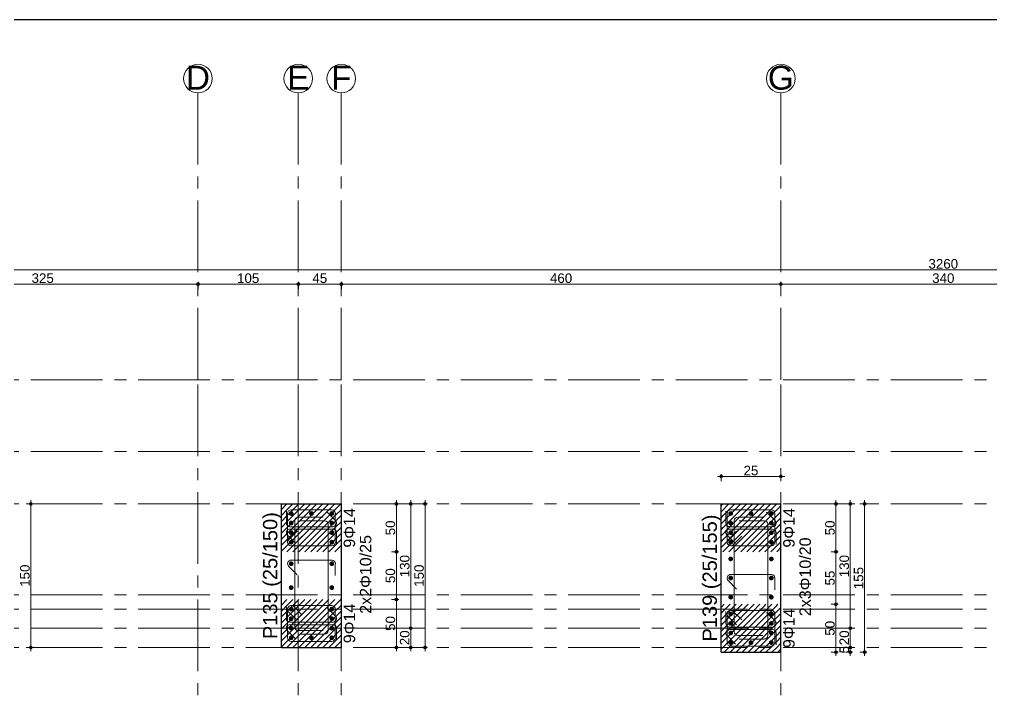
# Model space of a CAD drawing. Header units: millimetres. Extents: x 2232 to 85269, y -3593 to 5869.
# Drawn here: x 25400 to 26417, y 5161 to 5869 of the extents above; entities that cross this region are included whole.
import ezdxf

# ---------------------------------------------------------------- set-up
doc = ezdxf.new("R2010")
doc.units = ezdxf.units.MM
doc.linetypes.add('CENTER2', pattern=[112.5, 75, -12.5, 12.5, -12.5])
doc.linetypes.add('DASHDOT2', pattern=[12.7, 6.35, -3.175, 0, -3.175])
doc.layers.add('aks', color=251, linetype='DASHDOT2', lineweight=35)
for name, color, linetype in [('Donatı Yazısı', 7, 'Continuous'), ('Donatı Çizgisi', 7, 'Continuous'), ('Kolon', 7, 'Continuous'), ('Ölçülendirme', 7, 'Continuous')]:
    doc.layers.add(name, color=color, linetype=linetype)
doc.styles.add('arial_1_18', font='arial.ttf', dxfattribs={"height": 0.2})

# ---------------------------------------------------------------- blocks, each defined once
blk = doc.blocks.new('IDE999Entity6840')
at = {"layer": 'aks', "color": 250, "linetype": 'CENTER2', "lineweight": 5}
for points in [[(13519.3, 2530), (13519.3, 2830)], [(13519.3, 200), (13519.3, 2530)]]:
    blk.add_lwpolyline(points, dxfattribs=at)
at = {"layer": 'aks', "color": 30, "linetype": 'Continuous', "lineweight": 5}
blk.add_circle((13519.3, 2845), 15, dxfattribs=at)
at = {"layer": 'aks', "color": 1, "linetype": 'Continuous', "lineweight": 5, "style": 'arial_1_18'}
blk.add_text('F', height=25, dxfattribs=at).set_placement((13508.7, 2833.4))
blk = doc.blocks.new('IDE999Entity6841')
at = {"layer": 'aks', "color": 250, "linetype": 'CENTER2', "lineweight": 5}
for points in [[(13369.3, 2530), (13369.3, 2830)], [(13369.3, 200), (13369.3, 2530)]]:
    blk.add_lwpolyline(points, dxfattribs=at)
at = {"layer": 'aks', "color": 30, "linetype": 'Continuous', "lineweight": 5}
blk.add_circle((13369.3, 2845), 15, dxfattribs=at)
at = {"layer": 'aks', "color": 1, "linetype": 'Continuous', "lineweight": 5, "style": 'arial_1_18'}
blk.add_text('D', height=25, dxfattribs=at).set_placement((13356.7, 2833.4))
blk = doc.blocks.new('IDE999Entity6842')
at = {"layer": 'aks', "color": 250, "linetype": 'CENTER2', "lineweight": 5}
for points in [[(13979.3, 2530), (13979.3, 2830)], [(13979.3, 200), (13979.3, 2530)]]:
    blk.add_lwpolyline(points, dxfattribs=at)
at = {"layer": 'aks', "color": 30, "linetype": 'Continuous', "lineweight": 5}
blk.add_circle((13979.3, 2845), 15, dxfattribs=at)
at = {"layer": 'aks', "color": 1, "linetype": 'Continuous', "lineweight": 5, "style": 'arial_1_18'}
blk.add_text('G', height=25, dxfattribs=at).set_placement((13965.8, 2833.4))
blk = doc.blocks.new('IDE999Entity6849')
at = {"layer": 'aks', "color": 250, "linetype": 'CENTER2', "lineweight": 5}
for points in [[(13474.3, 2530), (13474.3, 2830)], [(13474.3, 200), (13474.3, 2530)]]:
    blk.add_lwpolyline(points, dxfattribs=at)
at = {"layer": 'aks', "color": 30, "linetype": 'Continuous', "lineweight": 5}
blk.add_circle((13474.3, 2845), 15, dxfattribs=at)
at = {"layer": 'aks', "color": 1, "linetype": 'Continuous', "lineweight": 5, "style": 'arial_1_18'}
blk.add_text('E', height=25, dxfattribs=at).set_placement((13462.7, 2833.4))

msp = doc.modelspace()

# ---------------------------------------------------------------- hatches: boundary and pattern name
at = {"layer": 'Donatı Çizgisi', "linetype": 'Continuous', "lineweight": 5}
h = msp.add_hatch(color=5, dxfattribs=at)
edge = h.paths.add_edge_path(flags=0)
edge.add_arc((25683.9, 5351.9), 2.5, 0, 360)
h = msp.add_hatch(color=5, dxfattribs=at)
edge = h.paths.add_edge_path(flags=0)
edge.add_arc((25705.1, 5351.9), 2.5, 0, 360)
h = msp.add_hatch(color=5, dxfattribs=at)
edge = h.paths.add_edge_path(flags=0)
edge.add_arc((25726.4, 5351.9), 2.5, 0, 360)
h = msp.add_hatch(color=5, dxfattribs=at)
edge = h.paths.add_edge_path(flags=0)
edge.add_arc((26143.9, 5351.9), 2.5, 0, 360)
h = msp.add_hatch(color=5, dxfattribs=at)
edge = h.paths.add_edge_path(flags=0)
edge.add_arc((26165.1, 5351.9), 2.5, 0, 360)
h = msp.add_hatch(color=5, dxfattribs=at)
edge = h.paths.add_edge_path(flags=0)
edge.add_arc((26186.4, 5351.9), 2.5, 0, 360)
h = msp.add_hatch(color=5, dxfattribs=at)
edge = h.paths.add_edge_path(flags=0)
edge.add_arc((25683.9, 5341.9), 2.5, 0, 360)
h = msp.add_hatch(color=5, dxfattribs=at)
edge = h.paths.add_edge_path(flags=0)
edge.add_arc((25726.4, 5341.9), 2.5, 0, 360)
h = msp.add_hatch(color=5, dxfattribs=at)
edge = h.paths.add_edge_path(flags=0)
edge.add_arc((26143.9, 5341.9), 2.5, 0, 360)
h = msp.add_hatch(color=5, dxfattribs=at)
edge = h.paths.add_edge_path(flags=0)
edge.add_arc((26186.4, 5341.9), 2.5, 0, 360)
h = msp.add_hatch(color=5, dxfattribs=at)
edge = h.paths.add_edge_path(flags=0)
edge.add_arc((25683.9, 5331.9), 2.5, 0, 360)
h = msp.add_hatch(color=5, dxfattribs=at)
edge = h.paths.add_edge_path(flags=0)
edge.add_arc((25726.4, 5331.9), 2.5, 0, 360)
h = msp.add_hatch(color=5, dxfattribs=at)
edge = h.paths.add_edge_path(flags=0)
edge.add_arc((26143.9, 5331.9), 2.5, 0, 360)
h = msp.add_hatch(color=5, dxfattribs=at)
edge = h.paths.add_edge_path(flags=0)
edge.add_arc((26186.4, 5331.9), 2.5, 0, 360)
h = msp.add_hatch(color=5, dxfattribs=at)
edge = h.paths.add_edge_path(flags=0)
edge.add_arc((25683.9, 5321.9), 2.5, 0, 360)
h = msp.add_hatch(color=5, dxfattribs=at)
edge = h.paths.add_edge_path(flags=0)
edge.add_arc((25726.4, 5321.9), 2.5, 0, 360)
h = msp.add_hatch(color=5, dxfattribs=at)
edge = h.paths.add_edge_path(flags=0)
edge.add_arc((26143.9, 5321.9), 2.5, 0, 360)
h = msp.add_hatch(color=5, dxfattribs=at)
edge = h.paths.add_edge_path(flags=0)
edge.add_arc((26186.4, 5321.9), 2.5, 0, 360)
h = msp.add_hatch(color=5, dxfattribs=at)
edge = h.paths.add_edge_path(flags=0)
edge.add_arc((25683.9, 5299.4), 2.5, 0, 360)
h = msp.add_hatch(color=5, dxfattribs=at)
edge = h.paths.add_edge_path(flags=0)
edge.add_arc((25726.4, 5299.4), 2.5, 0, 360)
h = msp.add_hatch(color=5, dxfattribs=at)
edge = h.paths.add_edge_path(flags=0)
edge.add_arc((26143.9, 5304.4), 2.5, 0, 360)
h = msp.add_hatch(color=5, dxfattribs=at)
edge = h.paths.add_edge_path(flags=0)
edge.add_arc((26186.4, 5304.4), 2.5, 0, 360)
h = msp.add_hatch(color=5, dxfattribs=at)
edge = h.paths.add_edge_path(flags=0)
edge.add_arc((26143.9, 5284.4), 2.5, 0, 360)
h = msp.add_hatch(color=5, dxfattribs=at)
edge = h.paths.add_edge_path(flags=0)
edge.add_arc((26186.4, 5284.4), 2.5, 0, 360)
h = msp.add_hatch(color=5, dxfattribs=at)
edge = h.paths.add_edge_path(flags=0)
edge.add_arc((25683.9, 5274.4), 2.5, 0, 360)
h = msp.add_hatch(color=5, dxfattribs=at)
edge = h.paths.add_edge_path(flags=0)
edge.add_arc((25726.4, 5274.4), 2.5, 0, 360)
h = msp.add_hatch(color=5, dxfattribs=at)
edge = h.paths.add_edge_path(flags=0)
edge.add_arc((26143.9, 5264.4), 2.5, 0, 360)
h = msp.add_hatch(color=5, dxfattribs=at)
edge = h.paths.add_edge_path(flags=0)
edge.add_arc((26186.4, 5264.4), 2.5, 0, 360)
h = msp.add_hatch(color=5, dxfattribs=at)
edge = h.paths.add_edge_path(flags=0)
edge.add_arc((25683.9, 5251.9), 2.5, 0, 360)
h = msp.add_hatch(color=5, dxfattribs=at)
edge = h.paths.add_edge_path(flags=0)
edge.add_arc((25726.4, 5251.9), 2.5, 0, 360)
h = msp.add_hatch(color=5, dxfattribs=at)
edge = h.paths.add_edge_path(flags=0)
edge.add_arc((25683.9, 5241.9), 2.5, 0, 360)
h = msp.add_hatch(color=5, dxfattribs=at)
edge = h.paths.add_edge_path(flags=0)
edge.add_arc((25726.4, 5241.9), 2.5, 0, 360)
h = msp.add_hatch(color=5, dxfattribs=at)
edge = h.paths.add_edge_path(flags=0)
edge.add_arc((26143.9, 5246.9), 2.5, 0, 360)
h = msp.add_hatch(color=5, dxfattribs=at)
edge = h.paths.add_edge_path(flags=0)
edge.add_arc((26143.9, 5236.9), 2.5, 0, 360)
h = msp.add_hatch(color=5, dxfattribs=at)
edge = h.paths.add_edge_path(flags=0)
edge.add_arc((26186.4, 5246.9), 2.5, 0, 360)
h = msp.add_hatch(color=5, dxfattribs=at)
edge = h.paths.add_edge_path(flags=0)
edge.add_arc((26186.4, 5236.9), 2.5, 0, 360)
h = msp.add_hatch(color=5, dxfattribs=at)
edge = h.paths.add_edge_path(flags=0)
edge.add_arc((25683.9, 5231.9), 2.5, 0, 360)
h = msp.add_hatch(color=5, dxfattribs=at)
edge = h.paths.add_edge_path(flags=0)
edge.add_arc((25726.4, 5231.9), 2.5, 0, 360)
h = msp.add_hatch(color=5, dxfattribs=at)
edge = h.paths.add_edge_path(flags=0)
edge.add_arc((26143.9, 5226.9), 2.5, 0, 360)
h = msp.add_hatch(color=5, dxfattribs=at)
edge = h.paths.add_edge_path(flags=0)
edge.add_arc((26186.4, 5226.9), 2.5, 0, 360)
h = msp.add_hatch(color=5, dxfattribs=at)
edge = h.paths.add_edge_path(flags=0)
edge.add_arc((25683.9, 5221.9), 2.5, 0, 360)
h = msp.add_hatch(color=5, dxfattribs=at)
edge = h.paths.add_edge_path(flags=0)
edge.add_arc((25705.1, 5221.9), 2.5, 0, 360)
h = msp.add_hatch(color=5, dxfattribs=at)
edge = h.paths.add_edge_path(flags=0)
edge.add_arc((25726.4, 5221.9), 2.5, 0, 360)
h = msp.add_hatch(color=5, dxfattribs=at)
edge = h.paths.add_edge_path(flags=0)
edge.add_arc((26143.9, 5216.9), 2.5, 0, 360)
h = msp.add_hatch(color=5, dxfattribs=at)
edge = h.paths.add_edge_path(flags=0)
edge.add_arc((26165.1, 5216.9), 2.5, 0, 360)
h = msp.add_hatch(color=5, dxfattribs=at)
edge = h.paths.add_edge_path(flags=0)
edge.add_arc((26186.4, 5216.9), 2.5, 0, 360)

# ---------------------------------------------------------------- linework, layer by layer
msp.add_line((3332.4, 5868.7), (79990.7, 5868.7))
at = {"layer": 'aks', "color": 250, "linetype": 'CENTER2', "lineweight": 5}
for points in [[(24736.4, 5491.9), (27996.4, 5491.9)], [(24736.4, 5416.9), (27996.4, 5416.9)], [(24736.4, 5361.9), (27996.4, 5361.9)], [(24736.4, 5266.9), (27996.4, 5266.9)], [(24736.4, 5251.9), (27996.4, 5251.9)], [(24736.4, 5231.9), (27996.4, 5231.9)], [(24736.4, 5211.9), (27996.4, 5211.9)]]:
    msp.add_lwpolyline(points, dxfattribs=at)
at = {"layer": 'Donatı Çizgisi', "color": 1, "linetype": 'Continuous', "lineweight": 5}
for points in [[(25678.9, 5341.9), (25678.9, 5354.4)], [(25721.4, 5353.4), (25730.3, 5344.5)], [(26138.9, 5341.9), (26138.9, 5354.4)], [(26181.4, 5353.4), (26190.3, 5344.5)], [(25687.6, 5233.1), (25687.6, 5344.4)], [(25691.4, 5348.1), (25717.4, 5348.1)], [(25718.9, 5344.4), (25692.9, 5344.4)], [(26147.6, 5228.1), (26147.6, 5344.4)], [(26151.4, 5348.1), (26177.4, 5348.1)], [(26178.9, 5344.4), (26152.9, 5344.4)], [(25727.6, 5338.1), (25682.6, 5338.1)], [(25682.6, 5335.6), (25727.6, 5335.6)], [(25722.6, 5229.4), (25722.6, 5340.6)], [(25731.4, 5331.9), (25731.4, 5319.4)], [(26187.6, 5338.1), (26142.6, 5338.1)], [(26142.6, 5335.6), (26187.6, 5335.6)], [(26182.6, 5224.4), (26182.6, 5340.6)], [(26191.4, 5331.9), (26191.4, 5319.4)], [(25688.8, 5320.4), (25680, 5329.2)], [(26148.8, 5320.4), (26140, 5329.2)], [(25683.9, 5303.1), (25726.4, 5303.1)], [(25690.1, 5287.9), (25681.2, 5296.7)], [(25730.1, 5299.4), (25730.1, 5286.9)], [(26150.1, 5272.9), (26141.2, 5281.7)], [(26143.9, 5288.1), (26186.4, 5288.1)], [(26190.1, 5284.4), (26190.1, 5271.9)], [(25678.9, 5241.9), (25678.9, 5254.4)], [(25721.4, 5253.4), (25730.3, 5244.5)], [(26138.9, 5236.9), (26138.9, 5249.4)], [(26181.4, 5248.4), (26190.3, 5239.5)], [(25688.8, 5220.4), (25680, 5229.2)], [(25727.6, 5238.1), (25682.6, 5238.1)], [(25682.6, 5235.6), (25727.6, 5235.6)], [(25717.4, 5229.4), (25691.4, 5229.4)], [(25731.4, 5231.9), (25731.4, 5219.4)], [(26187.6, 5233.1), (26142.6, 5233.1)], [(26142.6, 5230.6), (26187.6, 5230.6)], [(25692.9, 5225.6), (25718.9, 5225.6)], [(26148.8, 5215.4), (26140, 5224.2)], [(26177.4, 5224.4), (26151.4, 5224.4)], [(26152.9, 5220.6), (26178.9, 5220.6)], [(26191.4, 5226.9), (26191.4, 5214.4)]]:
    msp.add_lwpolyline(points, dxfattribs=at)
at = {"layer": 'Donatı Çizgisi', "color": 5, "linetype": 'Continuous', "lineweight": 5}
for points in [[(25680.1, 5321.9), (25680.1, 5351.9)], [(25683.9, 5355.6), (25726.4, 5355.6)], [(25730.1, 5351.9), (25730.1, 5321.9)], [(26140.1, 5321.9), (26140.1, 5351.9)], [(26143.9, 5355.6), (26186.4, 5355.6)], [(26190.1, 5351.9), (26190.1, 5321.9)], [(25681.2, 5324.5), (25690.1, 5333.4)], [(26141.2, 5324.5), (26150.1, 5333.4)], [(25695.4, 5328.1), (25686.5, 5319.2)], [(26155.4, 5328.1), (26146.5, 5319.2)], [(25726.4, 5318.1), (25683.9, 5318.1)], [(26186.4, 5318.1), (26143.9, 5318.1)], [(25680.1, 5251.9), (25680.1, 5221.9)], [(25726.4, 5255.6), (25683.9, 5255.6)], [(25695.4, 5245.7), (25686.5, 5254.5)], [(25730.1, 5221.9), (25730.1, 5251.9)], [(26186.4, 5250.6), (26143.9, 5250.6)], [(26155.4, 5240.7), (26146.5, 5249.5)], [(25681.2, 5249.2), (25690.1, 5240.4)], [(26140.1, 5246.9), (26140.1, 5216.9)], [(26141.2, 5244.2), (26150.1, 5235.4)], [(26190.1, 5216.9), (26190.1, 5246.9)], [(25683.9, 5218.1), (25726.4, 5218.1)], [(26143.9, 5213.1), (26186.4, 5213.1)]]:
    msp.add_lwpolyline(points, dxfattribs=at)
for centre, start, end in [((25683.9, 5351.9), 90, 180), ((25726.4, 5351.9), 0, 90), ((26143.9, 5351.9), 90, 180), ((26186.4, 5351.9), 0, 90), ((25683.9, 5321.9), 135, 270), ((25683.9, 5321.9), 180, 315), ((25726.4, 5321.9), 270, 0), ((26143.9, 5321.9), 135, 270), ((26143.9, 5321.9), 180, 315), ((26186.4, 5321.9), 270, 0), ((25683.9, 5251.9), 45, 180), ((25683.9, 5251.9), 90, 225), ((25726.4, 5251.9), 0, 90), ((26143.9, 5246.9), 45, 180), ((26143.9, 5246.9), 90, 225), ((26186.4, 5246.9), 0, 90), ((25683.9, 5221.9), 180, 270), ((25726.4, 5221.9), 270, 0), ((26143.9, 5216.9), 180, 270), ((26186.4, 5216.9), 270, 0)]:
    msp.add_arc(centre, 3.75, start, end, dxfattribs=at)
at = {"layer": 'Donatı Çizgisi', "color": 1, "linetype": 'Continuous', "lineweight": 5}
for centre, start, end in [((25682.6, 5341.9), 180, 270), ((25691.4, 5344.4), 90, 180), ((25718.9, 5340.6), 0, 90), ((25727.6, 5341.9), 270, 45), ((26142.6, 5341.9), 180, 270), ((26151.4, 5344.4), 90, 180), ((26178.9, 5340.6), 0, 90), ((26187.6, 5341.9), 270, 45), ((25682.6, 5331.9), 90, 225), ((25727.6, 5331.9), 0, 90), ((26142.6, 5331.9), 90, 225), ((26187.6, 5331.9), 0, 90), ((25683.9, 5299.4), 90, 225), ((25726.4, 5299.4), 0, 90), ((26143.9, 5284.4), 90, 225), ((26186.4, 5284.4), 0, 90), ((25682.6, 5241.9), 180, 270), ((25727.6, 5241.9), 270, 45), ((26187.6, 5236.9), 270, 45), ((25682.6, 5231.9), 90, 225), ((25691.4, 5233.1), 180, 270), ((25718.9, 5229.4), 270, 0), ((25727.6, 5231.9), 0, 90), ((26142.6, 5236.9), 180, 270), ((26142.6, 5226.9), 90, 225), ((26187.6, 5226.9), 0, 90), ((26151.4, 5228.1), 180, 270), ((26178.9, 5224.4), 270, 0)]:
    msp.add_arc(centre, 3.75, start, end, dxfattribs=at)
at = {"layer": 'Kolon', "color": 251, "linetype": 'Continuous', "lineweight": -3}
for points in [[(25673.9, 5356.2), (25679.5, 5361.9)], [(25679.5, 5349.4), (25692, 5361.9)], [(25679.5, 5355.6), (25685.8, 5361.9)], [(25692, 5349.4), (25704.5, 5361.9)], [(25692, 5355.6), (25698.3, 5361.9)], [(25704.5, 5349.4), (25717, 5361.9)], [(25704.5, 5355.6), (25710.8, 5361.9)], [(25717, 5349.4), (25729.5, 5361.9)], [(25717, 5355.6), (25723.3, 5361.9)], [(25729.5, 5355.6), (25735.8, 5361.9)], [(26133.9, 5353.7), (26142, 5361.9)], [(26133.9, 5359.9), (26135.8, 5361.9)], [(26142, 5349.4), (26154.5, 5361.9)], [(26142, 5355.6), (26148.3, 5361.9)], [(26154.5, 5349.4), (26167, 5361.9)], [(26154.5, 5355.6), (26160.8, 5361.9)], [(26167, 5349.4), (26179.5, 5361.9)], [(26167, 5355.6), (26173.3, 5361.9)], [(26179.5, 5349.4), (26192, 5361.9)], [(26179.5, 5355.6), (26185.8, 5361.9)], [(25673.9, 5349.9), (25679.5, 5355.6)], [(25685.8, 5349.4), (25692, 5355.6)], [(25698.3, 5349.4), (25704.5, 5355.6)], [(25710.8, 5349.4), (25717, 5355.6)], [(25723.3, 5349.4), (25729.5, 5355.6)], [(25729.5, 5349.4), (25736.4, 5356.2)], [(26135.8, 5349.4), (26142, 5355.6)], [(26148.3, 5349.4), (26154.5, 5355.6)], [(26160.8, 5349.4), (26167, 5355.6)], [(26173.3, 5349.4), (26179.5, 5355.6)], [(26185.8, 5349.4), (26192, 5355.6)], [(26192, 5355.6), (26196.4, 5359.9)], [(26192, 5349.4), (26196.4, 5353.7)], [(25673.9, 5343.7), (25679.5, 5349.4)], [(25673.9, 5337.4), (25679.5, 5343.1)], [(25679.5, 5336.9), (25692, 5349.4)], [(25679.5, 5343.1), (25685.8, 5349.4)], [(25685.8, 5336.9), (25692, 5343.1)], [(25692, 5336.9), (25704.5, 5349.4)], [(25692, 5343.1), (25698.3, 5349.4)], [(25698.3, 5336.9), (25704.5, 5343.1)], [(25704.5, 5336.9), (25717, 5349.4)], [(25704.5, 5343.1), (25710.8, 5349.4)], [(25710.8, 5336.9), (25717, 5343.1)], [(25717, 5336.9), (25729.5, 5349.4)], [(25717, 5343.1), (25723.3, 5349.4)], [(25723.3, 5336.9), (25729.5, 5343.1)], [(25729.5, 5343.1), (25735.8, 5349.4)], [(25729.5, 5336.9), (25736.4, 5343.7)], [(25735.8, 5349.4), (25736.4, 5349.9)], [(26133.9, 5341.2), (26142, 5349.4)], [(26133.9, 5347.4), (26135.8, 5349.4)], [(26135.8, 5336.9), (26142, 5343.1)], [(26142, 5336.9), (26154.5, 5349.4)], [(26142, 5343.1), (26148.3, 5349.4)], [(26148.3, 5336.9), (26154.5, 5343.1)], [(26154.5, 5336.9), (26167, 5349.4)], [(26154.5, 5343.1), (26160.8, 5349.4)], [(26160.8, 5336.9), (26167, 5343.1)], [(26167, 5336.9), (26179.5, 5349.4)], [(26167, 5343.1), (26173.3, 5349.4)], [(26173.3, 5336.9), (26179.5, 5343.1)], [(26179.5, 5336.9), (26192, 5349.4)], [(26179.5, 5343.1), (26185.8, 5349.4)], [(26185.8, 5336.9), (26192, 5343.1)], [(26192, 5343.1), (26196.4, 5347.4)], [(26192, 5336.9), (26196.4, 5341.2)], [(25673.9, 5331.2), (25679.5, 5336.9)], [(25679.5, 5324.4), (25692, 5336.9)], [(25679.5, 5330.6), (25685.8, 5336.9)], [(25692, 5324.4), (25704.5, 5336.9)], [(25692, 5330.6), (25698.3, 5336.9)], [(25704.5, 5324.4), (25717, 5336.9)], [(25704.5, 5330.6), (25710.8, 5336.9)], [(25717, 5324.4), (25729.5, 5336.9)], [(25717, 5330.6), (25723.3, 5336.9)], [(25729.5, 5330.6), (25735.8, 5336.9)], [(25729.5, 5324.4), (25736.4, 5331.2)], [(25735.8, 5336.9), (25736.4, 5337.4)], [(26133.9, 5328.7), (26142, 5336.9)], [(26133.9, 5334.9), (26135.8, 5336.9)], [(26142, 5324.4), (26154.5, 5336.9)], [(26142, 5330.6), (26148.3, 5336.9)], [(26154.5, 5324.4), (26167, 5336.9)], [(26154.5, 5330.6), (26160.8, 5336.9)], [(26167, 5324.4), (26179.5, 5336.9)], [(26167, 5330.6), (26173.3, 5336.9)], [(26179.5, 5324.4), (26192, 5336.9)], [(26179.5, 5330.6), (26185.8, 5336.9)], [(26192, 5330.6), (26196.4, 5334.9)], [(25673.9, 5324.9), (25679.5, 5330.6)], [(25673.9, 5318.7), (25679.5, 5324.4)], [(25679.5, 5311.9), (25692, 5324.4)], [(25679.5, 5318.1), (25685.8, 5324.4)], [(25685.8, 5324.4), (25692, 5330.6)], [(25692, 5311.9), (25704.5, 5324.4)], [(25692, 5318.1), (25698.3, 5324.4)], [(25698.3, 5324.4), (25704.5, 5330.6)], [(25704.5, 5311.9), (25717, 5324.4)], [(25704.5, 5318.1), (25710.8, 5324.4)], [(25710.8, 5324.4), (25717, 5330.6)], [(25717, 5311.9), (25729.5, 5324.4)], [(25717, 5318.1), (25723.3, 5324.4)], [(25723.3, 5324.4), (25729.5, 5330.6)], [(25729.5, 5318.1), (25735.8, 5324.4)], [(25735.8, 5324.4), (25736.4, 5324.9)], [(26133.9, 5316.2), (26142, 5324.4)], [(26133.9, 5322.4), (26135.8, 5324.4)], [(26135.8, 5324.4), (26142, 5330.6)], [(26142, 5311.9), (26154.5, 5324.4)], [(26142, 5318.1), (26148.3, 5324.4)], [(26148.3, 5324.4), (26154.5, 5330.6)], [(26154.5, 5311.9), (26167, 5324.4)], [(26154.5, 5318.1), (26160.8, 5324.4)], [(26160.8, 5324.4), (26167, 5330.6)], [(26167, 5311.9), (26179.5, 5324.4)], [(26167, 5318.1), (26173.3, 5324.4)], [(26173.3, 5324.4), (26179.5, 5330.6)], [(26179.5, 5311.9), (26192, 5324.4)], [(26179.5, 5318.1), (26185.8, 5324.4)], [(26185.8, 5324.4), (26192, 5330.6)], [(26192, 5324.4), (26196.4, 5328.7)], [(26192, 5318.1), (26196.4, 5322.4)], [(25673.9, 5312.4), (25679.5, 5318.1)], [(25679.5, 5311.9), (25679.5, 5311.9)], [(25685.8, 5311.9), (25692, 5318.1)], [(25685.8, 5311.9), (25685.8, 5311.9)], [(25692, 5311.9), (25692, 5311.9)], [(25698.3, 5311.9), (25704.5, 5318.1)], [(25698.3, 5311.9), (25698.3, 5311.9)], [(25704.5, 5311.9), (25704.5, 5311.9)], [(25710.8, 5311.9), (25717, 5318.1)], [(25710.8, 5311.9), (25710.8, 5311.9)], [(25717, 5311.9), (25717, 5311.9)], [(25723.3, 5311.9), (25729.5, 5318.1)], [(25723.3, 5311.9), (25723.3, 5311.9)], [(25729.5, 5311.9), (25736.4, 5318.7)], [(25729.5, 5311.9), (25729.5, 5311.9)], [(25735.8, 5311.9), (25736.4, 5312.4)], [(25735.8, 5311.9), (25735.8, 5311.9)], [(26135.8, 5311.9), (26142, 5318.1)], [(26135.8, 5311.9), (26135.8, 5311.9)], [(26142, 5311.9), (26142, 5311.9)], [(26148.3, 5311.9), (26154.5, 5318.1)], [(26148.3, 5311.9), (26148.3, 5311.9)], [(26154.5, 5311.9), (26154.5, 5311.9)], [(26160.8, 5311.9), (26167, 5318.1)], [(26160.8, 5311.9), (26160.8, 5311.9)], [(26167, 5311.9), (26167, 5311.9)], [(26173.3, 5311.9), (26179.5, 5318.1)], [(26173.3, 5311.9), (26173.3, 5311.9)], [(26179.5, 5311.9), (26179.5, 5311.9)], [(26185.8, 5311.9), (26192, 5318.1)], [(26185.8, 5311.9), (26185.8, 5311.9)], [(26192, 5311.9), (26196.4, 5316.2)], [(26192, 5311.9), (26192, 5311.9)], [(25673.9, 5256.2), (25679.5, 5261.9)], [(25679.5, 5249.4), (25692, 5261.9)], [(25679.5, 5255.6), (25685.8, 5261.9)], [(25692, 5249.4), (25704.5, 5261.9)], [(25692, 5255.6), (25698.3, 5261.9)], [(25704.5, 5249.4), (25717, 5261.9)], [(25704.5, 5255.6), (25710.8, 5261.9)], [(25717, 5249.4), (25729.5, 5261.9)], [(25717, 5255.6), (25723.3, 5261.9)], [(25729.5, 5255.6), (25735.8, 5261.9)], [(25673.9, 5249.9), (25679.5, 5255.6)], [(25685.8, 5249.4), (25692, 5255.6)], [(25698.3, 5249.4), (25704.5, 5255.6)], [(25710.8, 5249.4), (25717, 5255.6)], [(25723.3, 5249.4), (25729.5, 5255.6)], [(25729.5, 5249.4), (25736.4, 5256.2)], [(25735.8, 5249.4), (25736.4, 5249.9)], [(26133.9, 5253.7), (26137, 5256.9)], [(26135.8, 5249.4), (26142, 5255.6)], [(26142, 5249.4), (26149.5, 5256.9)], [(26142, 5255.6), (26143.3, 5256.9)], [(26148.3, 5249.4), (26154.5, 5255.6)], [(26154.5, 5249.4), (26162, 5256.9)], [(26154.5, 5255.6), (26155.8, 5256.9)], [(26160.8, 5249.4), (26167, 5255.6)], [(26167, 5249.4), (26174.5, 5256.9)], [(26167, 5255.6), (26168.3, 5256.9)], [(26173.3, 5249.4), (26179.5, 5255.6)], [(26179.5, 5249.4), (26187, 5256.9)], [(26179.5, 5255.6), (26180.8, 5256.9)], [(26185.8, 5249.4), (26192, 5255.6)], [(26192, 5255.6), (26193.3, 5256.9)], [(26192, 5249.4), (26196.4, 5253.7)], [(25673.9, 5243.7), (25679.5, 5249.4)], [(25673.9, 5237.4), (25679.5, 5243.1)], [(25679.5, 5236.9), (25692, 5249.4)], [(25679.5, 5243.1), (25685.8, 5249.4)], [(25685.8, 5236.9), (25692, 5243.1)], [(25692, 5236.9), (25704.5, 5249.4)], [(25692, 5243.1), (25698.3, 5249.4)], [(25698.3, 5236.9), (25704.5, 5243.1)], [(25704.5, 5236.9), (25717, 5249.4)], [(25704.5, 5243.1), (25710.8, 5249.4)], [(25710.8, 5236.9), (25717, 5243.1)], [(25717, 5236.9), (25729.5, 5249.4)], [(25717, 5243.1), (25723.3, 5249.4)], [(25723.3, 5236.9), (25729.5, 5243.1)], [(25729.5, 5243.1), (25735.8, 5249.4)], [(25729.5, 5236.9), (25736.4, 5243.7)], [(26133.9, 5241.2), (26142, 5249.4)], [(26133.9, 5247.4), (26135.8, 5249.4)], [(26135.8, 5236.9), (26142, 5243.1)], [(26142, 5236.9), (26154.5, 5249.4)], [(26142, 5243.1), (26148.3, 5249.4)], [(26148.3, 5236.9), (26154.5, 5243.1)], [(26154.5, 5236.9), (26167, 5249.4)], [(26154.5, 5243.1), (26160.8, 5249.4)], [(26160.8, 5236.9), (26167, 5243.1)], [(26167, 5236.9), (26179.5, 5249.4)], [(26167, 5243.1), (26173.3, 5249.4)], [(26173.3, 5236.9), (26179.5, 5243.1)], [(26179.5, 5236.9), (26192, 5249.4)], [(26179.5, 5243.1), (26185.8, 5249.4)], [(26185.8, 5236.9), (26192, 5243.1)], [(26192, 5243.1), (26196.4, 5247.4)], [(26192, 5236.9), (26196.4, 5241.2)], [(25673.9, 5231.2), (25679.5, 5236.9)], [(25673.9, 5224.9), (25679.5, 5230.6)], [(25679.5, 5224.4), (25692, 5236.9)], [(25679.5, 5230.6), (25685.8, 5236.9)], [(25685.8, 5224.4), (25692, 5230.6)], [(25692, 5224.4), (25704.5, 5236.9)], [(25692, 5230.6), (25698.3, 5236.9)], [(25698.3, 5224.4), (25704.5, 5230.6)], [(25704.5, 5224.4), (25717, 5236.9)], [(25704.5, 5230.6), (25710.8, 5236.9)], [(25710.8, 5224.4), (25717, 5230.6)], [(25717, 5224.4), (25729.5, 5236.9)], [(25717, 5230.6), (25723.3, 5236.9)], [(25723.3, 5224.4), (25729.5, 5230.6)], [(25729.5, 5230.6), (25735.8, 5236.9)], [(25729.5, 5224.4), (25736.4, 5231.2)], [(25735.8, 5236.9), (25736.4, 5237.4)], [(26133.9, 5228.7), (26142, 5236.9)], [(26133.9, 5234.9), (26135.8, 5236.9)], [(26135.8, 5224.4), (26142, 5230.6)], [(26142, 5224.4), (26154.5, 5236.9)], [(26142, 5230.6), (26148.3, 5236.9)], [(26148.3, 5224.4), (26154.5, 5230.6)], [(26154.5, 5224.4), (26167, 5236.9)], [(26154.5, 5230.6), (26160.8, 5236.9)], [(26160.8, 5224.4), (26167, 5230.6)], [(26167, 5224.4), (26179.5, 5236.9)], [(26167, 5230.6), (26173.3, 5236.9)], [(26173.3, 5224.4), (26179.5, 5230.6)], [(26179.5, 5224.4), (26192, 5236.9)], [(26179.5, 5230.6), (26185.8, 5236.9)], [(26185.8, 5224.4), (26192, 5230.6)], [(26192, 5230.6), (26196.4, 5234.9)], [(25673.9, 5218.7), (25679.5, 5224.4)], [(25679.5, 5211.9), (25692, 5224.4)], [(25679.5, 5218.1), (25685.8, 5224.4)], [(25692, 5211.9), (25704.5, 5224.4)], [(25692, 5218.1), (25698.3, 5224.4)], [(25704.5, 5211.9), (25717, 5224.4)], [(25704.5, 5218.1), (25710.8, 5224.4)], [(25717, 5211.9), (25729.5, 5224.4)], [(25717, 5218.1), (25723.3, 5224.4)], [(25729.5, 5218.1), (25735.8, 5224.4)], [(25735.8, 5224.4), (25736.4, 5224.9)], [(26133.9, 5216.2), (26142, 5224.4)], [(26133.9, 5222.4), (26135.8, 5224.4)], [(26142, 5211.9), (26154.5, 5224.4)], [(26142, 5218.1), (26148.3, 5224.4)], [(26154.5, 5211.9), (26167, 5224.4)], [(26154.5, 5218.1), (26160.8, 5224.4)], [(26167, 5211.9), (26179.5, 5224.4)], [(26167, 5218.1), (26173.3, 5224.4)], [(26179.5, 5211.9), (26192, 5224.4)], [(26179.5, 5218.1), (26185.8, 5224.4)], [(26192, 5224.4), (26196.4, 5228.7)], [(26192, 5218.1), (26196.4, 5222.4)], [(25673.9, 5212.4), (25679.5, 5218.1)], [(25679.5, 5211.9), (25679.5, 5211.9)], [(25685.8, 5211.9), (25692, 5218.1)], [(25685.8, 5211.9), (25685.8, 5211.9)], [(25692, 5211.9), (25692, 5211.9)], [(25698.3, 5211.9), (25704.5, 5218.1)], [(25698.3, 5211.9), (25698.3, 5211.9)], [(25704.5, 5211.9), (25704.5, 5211.9)], [(25710.8, 5211.9), (25717, 5218.1)], [(25710.8, 5211.9), (25710.8, 5211.9)], [(25717, 5211.9), (25717, 5211.9)], [(25723.3, 5211.9), (25729.5, 5218.1)], [(25723.3, 5211.9), (25723.3, 5211.9)], [(25729.5, 5211.9), (25736.4, 5218.7)], [(25729.5, 5211.9), (25729.5, 5211.9)], [(25735.8, 5211.9), (25736.4, 5212.4)], [(25735.8, 5211.9), (25735.8, 5211.9)], [(26133.9, 5209.9), (26135.8, 5211.9)], [(26135.8, 5211.9), (26142, 5218.1)], [(26137, 5206.9), (26142, 5211.9)], [(26143.3, 5206.9), (26148.3, 5211.9)], [(26148.3, 5211.9), (26154.5, 5218.1)], [(26149.5, 5206.9), (26154.5, 5211.9)], [(26155.8, 5206.9), (26160.8, 5211.9)], [(26160.8, 5211.9), (26167, 5218.1)], [(26162, 5206.9), (26167, 5211.9)], [(26168.3, 5206.9), (26173.3, 5211.9)], [(26173.3, 5211.9), (26179.5, 5218.1)], [(26174.5, 5206.9), (26179.5, 5211.9)], [(26180.8, 5206.9), (26185.8, 5211.9)], [(26185.8, 5211.9), (26192, 5218.1)], [(26187, 5206.9), (26192, 5211.9)], [(26192, 5211.9), (26196.4, 5216.2)], [(26193.3, 5206.9), (26196.4, 5209.9)]]:
    msp.add_lwpolyline(points, dxfattribs=at)
at = {"layer": 'Kolon', "color": 33, "linetype": 'Continuous', "lineweight": -3}
for points in [[(25673.9, 5211.9), (25673.9, 5361.9)], [(25673.9, 5361.9), (25736.4, 5361.9)], [(25736.4, 5211.9), (25736.4, 5361.9)], [(26133.9, 5206.9), (26133.9, 5361.9)], [(26133.9, 5361.9), (26196.4, 5361.9)], [(26196.4, 5206.9), (26196.4, 5361.9)], [(25673.9, 5211.9), (25736.4, 5211.9)], [(26133.9, 5206.9), (26196.4, 5206.9)]]:
    msp.add_lwpolyline(points, dxfattribs=at)
at = {"layer": 'Ölçülendirme', "color": 5, "linetype": 'Continuous', "lineweight": 5}
for points in [[(24732.4, 5606.9), (28000.4, 5606.9)], [(24732.4, 5591.9), (28000.4, 5591.9)], [(25586.4, 5586.9), (25586.4, 5594.4)], [(25691.4, 5586.9), (25691.4, 5594.4)], [(25736.4, 5586.9), (25736.4, 5594.4)], [(26196.4, 5586.9), (26196.4, 5594.4)], [(26133.9, 5385.7), (26133.9, 5393.2)], [(26196.4, 5385.7), (26196.4, 5393.2)], [(26200.4, 5390.7), (26129.9, 5390.7)], [(25406.5, 5361.9), (25414, 5361.9)], [(25411.5, 5207.9), (25411.5, 5365.9)], [(25789, 5361.9), (25796.5, 5361.9)], [(25794, 5207.9), (25794, 5365.9)], [(25804, 5361.9), (25811.5, 5361.9)], [(25809, 5207.9), (25809, 5365.9)], [(25819, 5361.9), (25826.5, 5361.9)], [(25824, 5207.9), (25824, 5365.9)], [(26249, 5361.9), (26256.5, 5361.9)], [(26254, 5202.9), (26254, 5365.9)], [(26264, 5361.9), (26271.5, 5361.9)], [(26269, 5202.9), (26269, 5365.9)], [(26279, 5361.9), (26286.5, 5361.9)], [(26284, 5202.9), (26284, 5365.9)], [(25789, 5311.9), (25796.5, 5311.9)], [(26249, 5311.9), (26256.5, 5311.9)], [(25789, 5261.9), (25796.5, 5261.9)], [(26249, 5256.9), (26256.5, 5256.9)], [(25804, 5231.9), (25811.5, 5231.9)], [(26264, 5231.9), (26271.5, 5231.9)], [(25406.5, 5211.9), (25414, 5211.9)], [(25789, 5211.9), (25796.5, 5211.9)], [(25804, 5211.9), (25811.5, 5211.9)], [(25819, 5211.9), (25826.5, 5211.9)], [(26264, 5211.9), (26271.5, 5211.9)], [(26249, 5206.9), (26256.5, 5206.9)], [(26264, 5206.9), (26271.5, 5206.9)], [(26279, 5206.9), (26286.5, 5206.9)]]:
    msp.add_lwpolyline(points, dxfattribs=at)
for centre in [(25586.4, 5591.9), (25691.4, 5591.9), (25736.4, 5591.9), (26196.4, 5591.9), (26133.9, 5390.7), (26196.4, 5390.7), (25411.5, 5361.9), (25794, 5361.9), (25809, 5361.9), (25824, 5361.9), (26254, 5361.9), (26269, 5361.9), (26284, 5361.9), (25794, 5311.9), (26254, 5311.9), (25794, 5261.9), (26254, 5256.9), (25809, 5231.9), (26269, 5231.9), (25411.5, 5211.9), (25794, 5211.9), (25809, 5211.9), (25824, 5211.9), (26269, 5211.9), (26254, 5206.9), (26269, 5206.9), (26284, 5206.9)]:
    msp.add_circle(centre, 1.5, dxfattribs=at)

# ---------------------------------------------------------------- block references
at = {"layer": 'aks'}
for name in ['IDE999Entity6841', 'IDE999Entity6849', 'IDE999Entity6840', 'IDE999Entity6842']:
    msp.add_blockref(name, (12217, 2961.9), dxfattribs=at)

# ---------------------------------------------------------------- texts
at = {"layer": 'Donatı Yazısı', "color": 1, "linetype": 'Continuous', "lineweight": 5, "style": 'arial_1_18'}
for s, p in [('9Φ14', (25750.8, 5316.2)), ('9Φ14', (26210.8, 5316.2)), ('2x2Φ10/25', (25767.8, 5247)), ('2x3Φ10/20', (26227.8, 5244.5)), ('9Φ14', (25750.8, 5216.2)), ('9Φ14', (26210.8, 5211.2))]:
    msp.add_text(s, height=12, rotation=90, dxfattribs=at).set_placement(p)
at = {"layer": 'Kolon', "color": 1, "linetype": 'Continuous', "lineweight": 5, "style": 'arial_1_18'}
for s, p in [('P135 (25/150)', (25669.4, 5220.5)), ('P139 (25/155)', (26129.4, 5218))]:
    msp.add_text(s, height=15, rotation=90, dxfattribs=at).set_placement(p)
at = {"layer": 'Ölçülendirme', "color": 5, "linetype": 'Continuous', "lineweight": 5, "style": 'arial_1_18'}
for s, p in [('3260', (26350.8, 5608.1)), ('325', (25412.2, 5593.1)), ('105', (25627.2, 5593.1)), ('45', (25706.1, 5593.1)), ('460', (25954.7, 5593.1)), ('340', (26354.7, 5593.1)), ('25', (26157.3, 5391.9))]:
    msp.add_text(s, height=10, dxfattribs=at).set_placement(p)
for s, p in [('50', (25792.7, 5329.1)), ('50', (26252.7, 5329.1)), ('130', (25807.7, 5285.2)), ('130', (26267.7, 5285.2)), ('150', (25410.2, 5275.2)), ('50', (25792.7, 5279.1)), ('150', (25822.7, 5275.2)), ('55', (26252.7, 5276.6)), ('155', (26282.7, 5272.7)), ('50', (25792.7, 5229.1)), ('50', (26252.7, 5224.1)), ('20', (25807.7, 5214.1)), ('20', (26267.7, 5214.1)), ('5', (26267.7, 5205.5))]:
    msp.add_text(s, height=10, rotation=90, dxfattribs=at).set_placement(p)

doc.saveas('drawing.dxf')
